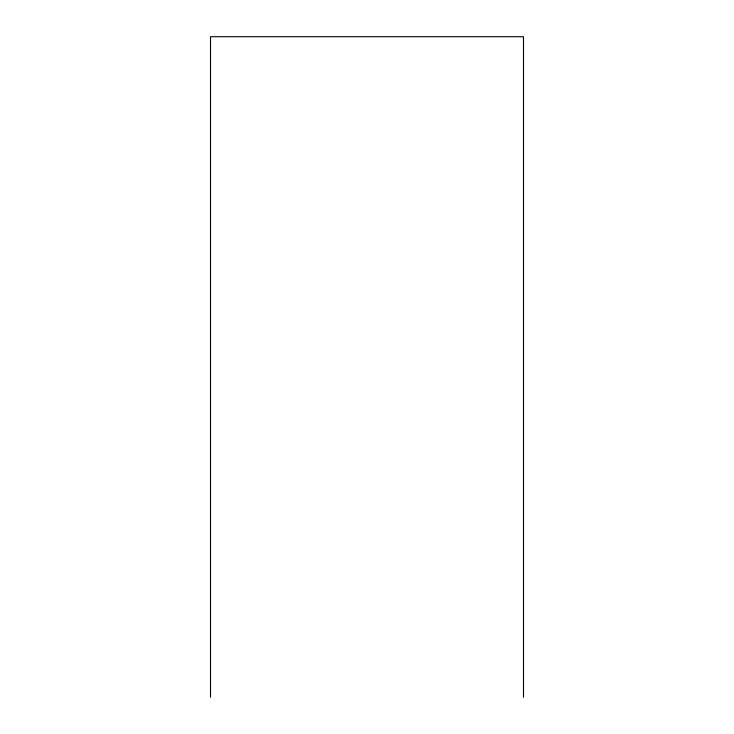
<?xml version="1.0" encoding="UTF-8"?>
<svg xmlns="http://www.w3.org/2000/svg" width="734" height="734" viewBox="0 0 734 734"><rect width="100%" height="100%" fill="white"/><g stroke="black" fill="none" stroke-linecap="round" stroke-linejoin="round"><path stroke-width="1.1" d="M523.489 697.3L523.489 36.7L210.511 36.7L210.511 697.3"/></g></svg>
